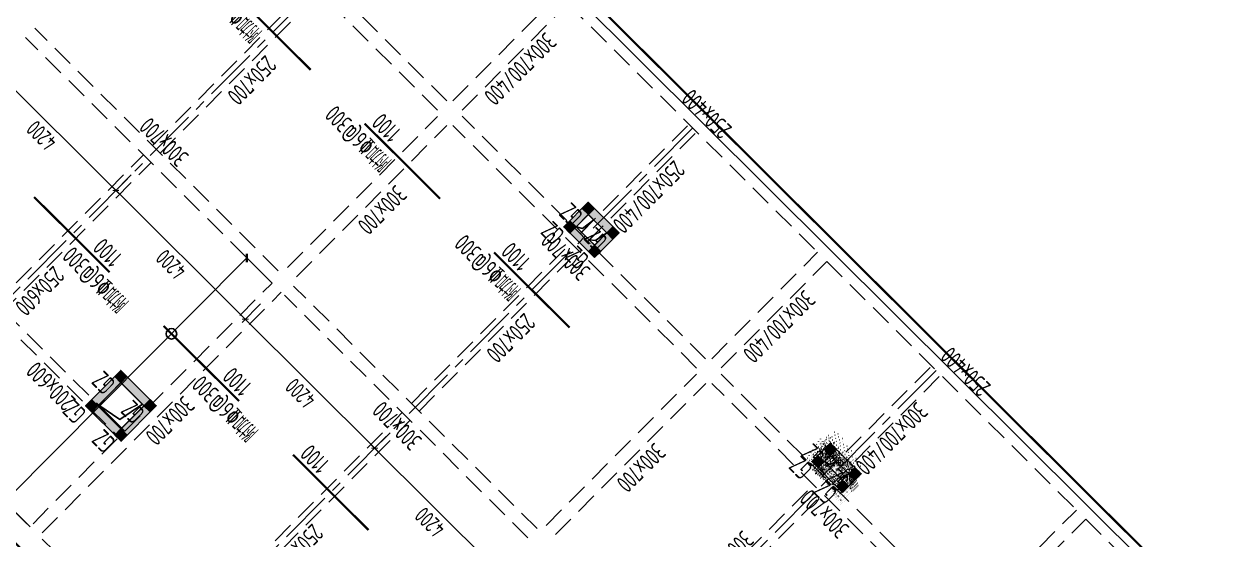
# Model space of a CAD drawing. Extents: x 517450926 to 520131079, y 3499134486 to 3500888201.
# Drawn here: x 518470698 to 518498283, y 3500314484 to 3500326340 of the extents above; entities that cross this region are included whole.
import ezdxf
from ezdxf.enums import TextEntityAlignment as Align

# ---------------------------------------------------------------- set-up
doc = ezdxf.new("R2010")
doc.units = 0
doc.header["$LTSCALE"] = 1000
doc.header["$MEASUREMENT"] = 0
doc.linetypes.add('CENTER', pattern=[2, 1.25, -0.25, 0.25, -0.25])
doc.linetypes.add('DASHED', pattern=[0.75, 0.5, -0.25])
doc.layers.get('0').update_dxf_attribs({"linetype": 'CONTINUOUS'})
doc.layers.get('Defpoints').update_dxf_attribs({"color": 2, "linetype": 'CONTINUOUS'})
for name, color, linetype in [('S_AXIS', 8, 'CENTER'), ('S_AXIS_DIMS', 3, 'CONTINUOUS'), ('S_BEAM', 4, 'DASHED'), ('S_BEAM_SECD_TEXT_HORZ', 9, 'CONTINUOUS'), ('S_BEAM_TEXT_HORZ', 7, 'CONTINUOUS'), ('S_BEAM_TEXT_VERT', 41, 'CONTINUOUS'), ('S_COLU', 2, 'CONTINUOUS'), ('S_COLU_HACH', 15, 'CONTINUOUS'), ('S_COLU_TEXT', 7, 'CONTINUOUS'), ('S_DETL', 7, 'CONTINUOUS'), ('S_DETL_HACH', 254, 'CONTINUOUS'), ('S_FLOR_ENHN', 91, 'DASHED'), ('S_FLOR_TEXT', 51, 'CONTINUOUS'), ('S_HOLE', 201, 'CONTINUOUS'), ('S_PLAN_REIN', 1, 'CONTINUOUS')]:
    doc.layers.add(name, color=color, linetype=linetype)
doc.styles.add('TH-STYLE3', font='tssdeng.shx', dxfattribs={"width": 0.7, "bigfont": 'tssdchn.shx'})
doc.styles.add('样式 1', font='Tssdeng.shx', dxfattribs={"width": 0.7, "bigfont": 'Tssdchn.shx'})
doc.dimstyles.new('TSSD_100_100', dxfattribs={"dimtxt": 375, "dimasz": 100, "dimexe": 100, "dimexo": 0, "dimgap": 125, "dimtad": 1, "dimdec": 1, "dimdsep": 46, "dimtxsty": 'TH-STYLE3', "dimblk": 'ARCHTICK', "dimcen": -100, "dimdle": 100, "dimclrt": 7, "dimadec": 0, "dimazin": 0, "dimtfac": 1, "dimtdec": 1, "dimtix": 1, "dimtmove": 2, "dimatfit": 3, "dimldrblk": 'ARCHTICK', "dimfxl": 500, "dimfxlon": 1, "dimtolj": 1, "dimtzin": 0, "dimarcsym": 0})
doc.dimstyles.new('TSSD_100_100$0', dxfattribs={"dimtxt": 300, "dimasz": 100, "dimexe": 100, "dimexo": 250, "dimgap": 100, "dimtad": 1, "dimdec": 0, "dimzin": 0, "dimdsep": 46, "dimtxsty": 'TH-STYLE3', "dimblk": '_tsdbk', "dimcen": 0, "dimdle": 100, "dimclrt": 7, "dimadec": 1, "dimazin": 0, "dimtfac": 1, "dimtdec": 0, "dimtix": 1, "dimtmove": 2, "dimatfit": 3, "dimldrblk": '_tsdbk', "dimfxl": 1, "dimtolj": 1, "dimtzin": 0, "dimarcsym": 0})
pattern_1 = [(49.99999999999999, (-4138.909421205521, -3263.730762004852), (71.72601826007536, -6.275213498259504), [7.5, -82.5]), (355, (-4138.909421205521, -3263.730762004852), (-13.8751333613, 75.21921337000119), [6, -66]), (100.45144446, (-4132.93225312233, -3264.253695964813), (57.8508846727112, 68.94399909686294), [6.374019199999998, -70.11421119999997]), (46.18420000000002, (-4138.909421205521, -3243.730761528015), (106.7241330671573, -16.55192807930766), [11.25, -123.75]), (96.63563549, (-4130.015746593475, -3245.110092639923), (93.46619456742285, 97.41186007745506), [9.5610342, -105.171376]), (351.1841639899999, (-4138.909421205521, -3243.730761528015), (93.46619450547733, 97.41186002699904), [9, -99.0000001]), (20.99999999999998, (-4128.909420967102, -3248.730761528015), (59.69070521184618, -40.2618890665339), [7.5, -82.5]), (326.0000000000001, (-4128.909420967102, -3248.730761528015), (24.33153319215817, 72.5150045046853), [6, -66]), (71.45144473999999, (-4123.935195684433, -3252.085919380188), (84.02223767299711, 32.25311528063538), [6.374019000000001, -70.1142112]), (37.50000000000001, (-4138.909421205521, -3263.730762004852), (1.215985531729071, 33.28938538313115), [0, -65.19999999999999, 0, -67, 0, -66.25]), (7.499999999999987, (-4138.909421205521, -3263.730762004852), (26.30695374421486, 39.44117118823603), [0, -38.2, 0, -63.7, 0, -25.25]), (327.4999999999999, (-4161.209421157837, -3263.730761528015), (53.38224361724092, -2.255487173437977), [0, -25, 0, -78, 0, -103.5]), (317.5, (-4171.209421157837, -3263.730761528015), (58.31861693423862, 10.01049823323177), [0, -32.49999999999999, 0, -51.79999999999999, 0, -73.49999999999999])]

# ---------------------------------------------------------------- blocks, each defined once
blk = doc.blocks.new('_ArchTick')
at = {"color": 0, "const_width": 0.25}
blk.add_lwpolyline([(-0.5303300858904549, -0.5303300858895454), (0.5303300858904549, 0.5303300858895454)], dxfattribs=at)
blk = doc.blocks.new('*D195')
at = {"layer": 'Defpoints', "color": 0, "transparency": 16777216}
for p in [(518482673.0960352, 3500314566.129418), (518481949.6628475, 3500313838.713251), (518485302.8429189, 3500311963.338534)]:
    blk.add_point(p, dxfattribs=at)
at = {"layer": 'S_AXIS_DIMS', "color": 0, "lineweight": -2, "transparency": 16777216}
for p, q in [((518482302.2443082, 3500314193.235907), (518481879.1465554, 3500313767.80872)), ((518484644.0359697, 3500311159.093216), (518481878.7583163, 3500313909.229543)), ((518484925.7128994, 3500311584.132164), (518484502.6151466, 3500311158.704977))]:
    blk.add_line(p, q, dxfattribs=at)
at = {"layer": 'S_AXIS_DIMS', "color": 0, "lineweight": -2, "transparency": 16777216, "xscale": 100, "yscale": 100, "zscale": 100}
for p, rotation in [((518481949.6628475, 3500313838.713251), 135.1572922653654), ((518484573.1314387, 3500311229.609509), 315.1572922653655)]:
    blk.add_blockref('_ArchTick', p, dxfattribs=dict(at, rotation=rotation))
at = {"layer": 'S_AXIS_DIMS', "color": 7, "transparency": 16777216, "insert": (518483041.0337303, 3500312312.58472), "char_height": 375, "attachment_point": 5, "rotation": 135.1572922653654, "style": 'TH-STYLE3'}
blk.add_mtext('\\A1;3700', dxfattribs=at)
blk = doc.blocks.new('*D196')
at = {"layer": 'Defpoints', "color": 0, "transparency": 16777216}
for p in [(518479489.8351326, 3500317321.412947), (518478766.4019718, 3500316593.996806), (518482467.8254702, 3500314359.728703)]:
    blk.add_point(p, dxfattribs=at)
at = {"layer": 'S_AXIS_DIMS', "color": 0, "lineweight": -2, "transparency": 16777216}
for p, q in [((518479118.9834325, 3500316948.519462), (518478695.8856797, 3500316523.092275)), ((518481815.296813, 3500313561.796243), (518478695.4974406, 3500316664.513098)), ((518482096.9737425, 3500313986.835191), (518481673.8759897, 3500313561.408004))]:
    blk.add_line(p, q, dxfattribs=at)
at = {"layer": 'S_AXIS_DIMS', "color": 0, "lineweight": -2, "transparency": 16777216, "xscale": 100, "yscale": 100, "zscale": 100}
for p, rotation in [((518478766.4019718, 3500316593.996806), 135.1572922653654), ((518481744.3922818, 3500313632.312535), 315.1572922653655)]:
    blk.add_blockref('_ArchTick', p, dxfattribs=dict(at, rotation=rotation))
at = {"layer": 'S_AXIS_DIMS', "color": 7, "transparency": 16777216, "insert": (518480035.0337138, 3500314891.578011), "char_height": 375, "attachment_point": 5, "rotation": 135.1572922653654, "style": 'TH-STYLE3'}
blk.add_mtext('\\A1;4200', dxfattribs=at)
blk = doc.blocks.new('*D197')
at = {"layer": 'Defpoints', "color": 0, "transparency": 16777216}
for p in [(518476511.8448517, 3500320283.097244), (518475788.4116638, 3500319555.681076), (518479489.8351326, 3500317321.412947)]:
    blk.add_point(p, dxfattribs=at)
at = {"layer": 'S_AXIS_DIMS', "color": 0, "lineweight": -2, "transparency": 16777216}
for p, q in [((518476140.9931245, 3500319910.203732), (518475717.8953717, 3500319484.776545)), ((518478837.3065035, 3500316523.480515), (518475717.5071325, 3500319626.197369)), ((518479118.9834332, 3500316948.519463), (518478695.8856804, 3500316523.092276))]:
    blk.add_line(p, q, dxfattribs=at)
at = {"layer": 'S_AXIS_DIMS', "color": 0, "lineweight": -2, "transparency": 16777216, "xscale": 100, "yscale": 100, "zscale": 100}
for p, rotation in [((518475788.4116638, 3500319555.681076), 135.1572922653654), ((518478766.4019725, 3500316593.996807), 315.1572922653655)]:
    blk.add_blockref('_ArchTick', p, dxfattribs=dict(at, rotation=rotation))
at = {"layer": 'S_AXIS_DIMS', "color": 7, "transparency": 16777216, "insert": (518477057.0434053, 3500317853.262281), "char_height": 375, "attachment_point": 5, "rotation": 135.1572922653654, "style": 'TH-STYLE3'}
blk.add_mtext('\\A1;4200', dxfattribs=at)
blk = doc.blocks.new('*D198')
at = {"layer": 'Defpoints', "color": 0, "transparency": 16777216}
for p in [(518473533.8545167, 3500323244.781491), (518472810.4213538, 3500322517.365348), (518476511.8448517, 3500320283.097244)]:
    blk.add_point(p, dxfattribs=at)
at = {"layer": 'S_AXIS_DIMS', "color": 0, "lineweight": -2, "transparency": 16777216}
for p, q in [((518473163.0028145, 3500322871.888004), (518472739.9050615, 3500322446.460816)), ((518475859.3161955, 3500319485.164784), (518472739.5168226, 3500322587.88164)), ((518476140.993125, 3500319910.203732), (518475717.8953719, 3500319484.776546))]:
    blk.add_line(p, q, dxfattribs=at)
at = {"layer": 'S_AXIS_DIMS', "color": 0, "lineweight": -2, "transparency": 16777216, "xscale": 100, "yscale": 100, "zscale": 100}
for p, rotation in [((518472810.4213538, 3500322517.365348), 135.1572922653654), ((518475788.4116642, 3500319555.681077), 315.1572922653655)]:
    blk.add_blockref('_ArchTick', p, dxfattribs=dict(at, rotation=rotation))
at = {"layer": 'S_AXIS_DIMS', "color": 7, "transparency": 16777216, "insert": (518474079.0530958, 3500320814.946552), "char_height": 375, "attachment_point": 5, "rotation": 135.1572922653654, "style": 'TH-STYLE3'}
blk.add_mtext('\\A1;4200', dxfattribs=at)
blk = doc.blocks.new('*D199')
at = {"layer": 'Defpoints', "color": 0, "transparency": 16777216}
for p in [(518470555.8642349, 3500326206.465788), (518469832.431046, 3500325479.049619), (518473533.8545167, 3500323244.781491)]:
    blk.add_point(p, dxfattribs=at)
at = {"layer": 'S_AXIS_DIMS', "color": 0, "lineweight": -2, "transparency": 16777216}
for p, q in [((518470185.0125067, 3500325833.572274), (518469761.9147539, 3500325408.145087)), ((518472881.325886, 3500322446.849057), (518469761.526515, 3500325549.56591)), ((518473163.0028155, 3500322871.888005), (518472739.9050627, 3500322446.460818))]:
    blk.add_line(p, q, dxfattribs=at)
at = {"layer": 'S_AXIS_DIMS', "color": 0, "lineweight": -2, "transparency": 16777216, "xscale": 100, "yscale": 100, "zscale": 100}
for p, rotation in [((518469832.431046, 3500325479.049619), 135.1572922653654), ((518472810.4213548, 3500322517.365349), 315.1572922653655)]:
    blk.add_blockref('_ArchTick', p, dxfattribs=dict(at, rotation=rotation))
at = {"layer": 'S_AXIS_DIMS', "color": 7, "transparency": 16777216, "insert": (518471101.0627873, 3500323776.630824), "char_height": 375, "attachment_point": 5, "rotation": 135.1572922653654, "style": 'TH-STYLE3'}
blk.add_mtext('\\A1;4200', dxfattribs=at)
blk = doc.blocks.new('_tsdbk')
blk.add_line((-1, 0), (0, 0))
at = {"const_width": 0.5}
blk.add_lwpolyline([(-0.7000000000000001, -0.7000000000000001), (0.7000000000000001, 0.7000000000000001)], dxfattribs=at)
blk = doc.blocks.new('*D392')
at = {"layer": 'Defpoints', "color": 0, "transparency": 16777216}
for p in [(518475825.2926278, 3500320965.890356), (518476587.2599518, 3500320208.095027), (518471016.4723403, 3500314606.637789)]:
    blk.add_point(p, dxfattribs=at)
at = {"layer": 'S_FLOR_TEXT', "color": 0, "lineweight": -2, "transparency": 16777216}
for p, q in [((518470325.0213165, 3500315435.337642), (518475754.7763276, 3500320894.985833)), ((518476409.9986439, 3500320384.385777), (518475754.3881044, 3500321036.406656)), ((518470839.2110324, 3500314782.928539), (518470183.600493, 3500315434.949418))]:
    blk.add_line(p, q, dxfattribs=at)
at = {"layer": 'S_FLOR_TEXT', "color": 0, "lineweight": -2, "transparency": 16777216, "xscale": 100, "yscale": 100, "zscale": 100}
for p, rotation in [((518475825.2926278, 3500320965.890356), 45.15728582475018), ((518470254.5050163, 3500315364.433118), 225.1572858247502)]:
    blk.add_blockref('_tsdbk', p, dxfattribs=dict(at, rotation=rotation))
blk = doc.blocks.new('A$C04C438BD')
at = {"layer": 'S_COLU_HACH'}
blk.add_hatch(color=256, dxfattribs=at).paths.add_polyline_path([(0, 200), (200, 200), (200, 0), (0, 0)])
at = {"layer": 'S_COLU'}
blk.add_lwpolyline([(0, 200), (200, 200), (200, 0), (0, 0)], close=True, dxfattribs=at)
at = {"layer": 'S_COLU_TEXT', "style": 'TH-STYLE3', "width": 0.65}
blk.add_text('GZ', height=420, dxfattribs=at).set_placement((70, 270))
blk = doc.blocks.new('A$C764F1892')
at = {"layer": 'S_DETL_HACH'}
h = blk.add_hatch(dxfattribs=at)
h.set_pattern_fill('AR-CONC', color=256, scale=10)
h.set_pattern_definition(pattern_1)
h.paths.add_polyline_path([(93600.50008749962, 52528.98078536987), (93600.5000860691, 53678.98078536987), (92450.50008702278, 53678.98078584671), (92450.50008773804, 52528.98078489304)])
h.paths.add_polyline_path([(93400.50008749962, 52728.98078536987), (92650.50008749962, 52728.98078489304), (92650.5000872612, 53478.98078536987), (93400.5000872612, 53478.98078489304)], flags=16)
h = blk.add_hatch(dxfattribs=at)
h.set_pattern_fill('AR-CONC', color=256, scale=10)
h.set_pattern_definition(pattern_1)
h.paths.add_polyline_path([(80850.27255129814, 42204.11274814606), (80850.49997878075, 42804.10592746735), (79850.4999833107, 42804.12271356583), (79850.272554636, 42204.12953329086)])
h.paths.add_polyline_path([(80650.95108866692, 42404.12103414536), (80050.272554636, 42404.12103414536), (80050.49998354912, 42604.12103414536), (80650.4999806881, 42604.12103414536)], flags=16)
h = blk.add_hatch(dxfattribs=at)
h.set_pattern_fill('AR-CONC', color=256, scale=10)
h.set_pattern_definition(pattern_1)
h.paths.add_polyline_path([(88699.82115483284, 42204.11266708374), (88700.49996209145, 43004.10592317581), (87700.4999666214, 43004.12270879745), (87699.82115840912, 42204.12945222855)])
h.paths.add_polyline_path([(88500.4996919632, 42404.12095308304), (87899.8211581707, 42404.1209526062), (87900.49996614456, 42804.1210308075), (88500.49996352196, 42804.1210308075)], flags=16)
at = {"layer": 'S_DETL'}
for points in [[(93600.5000860691, 53678.98078536987), (92450.50008702278, 53678.98078584671), (92450.50008773804, 52528.98078489304), (93600.50008749962, 52528.98078536987)], [(93400.5000872612, 53478.98078489304), (92650.5000872612, 53478.98078536987), (92650.50008749962, 52728.98078489304), (93400.50008749962, 52728.98078536987)], [(79850.4999833107, 42804.12271356583), (79850.272554636, 42204.12953329086), (80850.27255129814, 42204.11274814606), (80850.49997878075, 42804.10592746735)], [(87700.4999666214, 43004.12270879745), (87699.82115840912, 42204.12945222855), (88699.82115483284, 42204.11266708374), (88700.49996209145, 43004.10592317581)], [(87899.8211581707, 42404.1209526062), (87900.49996614456, 42804.1210308075), (88500.49996352196, 42804.1210308075), (88500.4996919632, 42404.12095308304)], [(80050.272554636, 42404.12103414536), (80050.49998354912, 42604.12103414536), (80650.4999806881, 42604.12103414536), (80650.95108866692, 42404.12103414536)]]:
    blk.add_lwpolyline(points, close=True, dxfattribs=at)
at = {"layer": 'S_COLU'}
for p in [(92450.50008749962, 53478.98078584671), (93400.50009799004, 53478.30263996124), (92450.50008749962, 52528.98078584671), (93400.50009799004, 52528.30263996124), (87700.49996614456, 42804.12270879745), (88500.49997353554, 42803.42777729034), (79850.4999833107, 42604.12271308899), (80650.49999046326, 42603.42778158188), (79850.49998307228, 42204.11998128891), (80650.49999022484, 42203.42504930496), (87700.48989605904, 42204.12559080124), (88500.48990273476, 42203.43065929413)]:
    blk.add_blockref('A$C04C438BD', p, dxfattribs=at)

msp = doc.modelspace()

# ---------------------------------------------------------------- linework, layer by layer
at = {"layer": 'S_AXIS'}
for p, q in [((518467963.0675403, 3500317643.323621), (518480127.1278412, 3500329874.355149)), ((518473919.0481562, 3500311719.955076), (518486083.1084579, 3500323950.98661)), ((518479520.5057986, 3500306149.168313), (518491860.8595045, 3500318557.458517))]:
    msp.add_line(p, q, dxfattribs=at)
at = {"layer": 'S_BEAM', "linetype": 'Continuous'}
msp.add_line((518453324.2444727, 3500356883.065629), (518506821.7132415, 3500303678.523201), dxfattribs=at)
at = {"layer": 'S_BEAM'}
for p, q in [((518480424.5284598, 3500324571.850774), (518474823.0704944, 3500330142.637852)), ((518480212.9795836, 3500324359.137181), (518474611.5216174, 3500329929.924258)), ((518473656.7727408, 3500323545.640449), (518477323.6199421, 3500327232.67608)), ((518473834.0340689, 3500323369.349719), (518477500.8812703, 3500327056.385349)), ((518480565.9474333, 3500324572.237116), (518482998.7613652, 3500327018.445305)), ((518480778.6610268, 3500324360.68824), (518483211.4749588, 3500326806.896429)), ((518483211.474959, 3500326806.896429), (518488954.741964, 3500321095.076785)), ((518476546.1323732, 3500320672.101542), (518470944.674413, 3500326242.888626)), ((518476334.5834967, 3500320459.387949), (518470733.1255369, 3500326030.175033)), ((518476758.069516, 3500320743.394338), (518480213.3659539, 3500324217.71448)), ((518486380.5090818, 3500318648.482236), (518480779.051116, 3500324219.269314)), ((518476970.7831096, 3500320531.845461), (518480426.0795475, 3500324006.165604)), ((518486168.9602055, 3500318435.768643), (518480567.5022392, 3500324006.55572)), ((518483491.1494403, 3500321522.021134), (518485994.4777952, 3500324039.131975)), ((518483668.4107683, 3500321345.730404), (518486171.7391232, 3500323862.841244)), ((518467874.4368764, 3500317731.468986), (518473445.2238587, 3500323332.92685)), ((518468051.6982043, 3500317555.178256), (518473622.4851865, 3500323156.636118)), ((518479612.7533593, 3500317622.271909), (518483279.6005636, 3500321309.30754)), ((518479790.0146874, 3500317445.981178), (518483456.8618923, 3500321133.016811)), ((518486521.9280326, 3500318648.868595), (518488954.741964, 3500321095.076785)), ((518486734.6416264, 3500318437.319718), (518489167.4555577, 3500320883.527907)), ((518489167.4555579, 3500320883.527908), (518494910.727598, 3500315171.703256)), ((518470763.7965149, 3500314857.930085), (518465162.3385557, 3500320428.717168)), ((518470905.2173427, 3500314858.318317), (518476405.488055, 3500320388.871681)), ((518482502.1129881, 3500314748.732998), (518476900.6550288, 3500320319.520082)), ((518471117.9309359, 3500314646.769441), (518476618.2016487, 3500320177.322805)), ((518482290.5641118, 3500314536.019405), (518476689.1061523, 3500320106.806489)), ((518470237.7032536, 3500319753.218715), (518473020.7061001, 3500316985.454249)), ((518470096.6706692, 3500319611.409652), (518472879.673516, 3500316843.645187)), ((518489074.8816199, 3500315968.862785), (518491578.2104983, 3500318485.973134)), ((518482714.0501342, 3500314820.025796), (518486169.346572, 3500318294.345939)), ((518492336.4947161, 3500312725.108713), (518486735.0317376, 3500318295.900776)), ((518489287.5952066, 3500315757.313901), (518491790.9240491, 3500318274.424214)), ((518482926.7637278, 3500314608.47692), (518486382.0601661, 3500318082.797062)), ((518492124.9458397, 3500312512.39512), (518486523.4828608, 3500318083.187182)), ((518473830.4174919, 3500311808.100442), (518479401.2044743, 3500317409.558306)), ((518474007.6788201, 3500311631.809711), (518479578.4658024, 3500317233.267575)), ((518485196.4847478, 3500312069.11434), (518488863.3327003, 3500315756.149235)), ((518485409.1983341, 3500311857.565456), (518489076.0462872, 3500315544.600351)), ((518492477.9136652, 3500312725.495067), (518494910.7275979, 3500315171.703256)), ((518492690.6272587, 3500312513.94619), (518495123.4411916, 3500314960.154379)), ((518495123.4411915, 3500314960.154378), (518500866.7032212, 3500309248.339683)), ((518476719.7771305, 3500308934.561539), (518471118.3191707, 3500314505.348624))]:
    msp.add_line(p, q, dxfattribs=at)
at = {"layer": 'S_FLOR_ENHN', "linetype": 'ByBlock', "const_width": 50}
msp.add_lwpolyline([(518492497.9764431, 3500292537.58231), (518460910.0078029, 3500323952.590466), (518466833.3945519, 3500329908.552974), (518445632.9214733, 3500350992.942387), (518452543.5181605, 3500357941.586497), (518506962.7458335, 3500303820.332272), (518500052.1492018, 3500296871.68821), (518498421.3499807, 3500298493.55797)], close=True, dxfattribs=at)
at = {"layer": 'S_FLOR_TEXT'}
msp.add_circle((518474090.9385314, 3500319221.987847), 119.9999551789678, dxfattribs=at)
at = {"layer": 'S_HOLE'}
for points in [[(518483526.4075639, 3500321557.473378), (518483402.0130031, 3500321681.186814), (518483684.078226, 3500321964.804993), (518483808.4727868, 3500321841.091557)], [(518483827.4401501, 3500321258.089099), (518483703.6688915, 3500321381.182646), (518483985.7341149, 3500321664.800826), (518484109.5053735, 3500321541.707279)], [(518472949.8015163, 3500317055.970594), (518472418.0175329, 3500317584.842785), (518472929.3594507, 3500318098.999981), (518473461.1434341, 3500317570.127789)], [(518489109.3629327, 3500316287.156994), (518489251.1723864, 3500316146.124021), (518489392.0498142, 3500316287.777072), (518489250.2403605, 3500316428.810046)], [(518489534.7901174, 3500315864.059244), (518489463.8062248, 3500315934.654463), (518489604.7611439, 3500316076.385432), (518489675.7450365, 3500316005.790213)]]:
    msp.add_lwpolyline(points, close=True, dxfattribs=at)
for points in [[(518483808.472787, 3500321841.091556), (518483550.6478778, 3500321643.684873), (518483402.0483934, 3500321681.222399)], [(518484109.5407735, 3500321541.742874), (518483843.308128, 3500321366.291126), (518483703.6688918, 3500321381.182647)], [(518473425.2952462, 3500317605.779691), (518472901.6656429, 3500317252.81653), (518472418.0175329, 3500317584.842785)], [(518489392.3659003, 3500316287.773035), (518489241.2054758, 3500316215.005866), (518489109.3628542, 3500316287.156916)], [(518489675.6675463, 3500316005.712296), (518489538.178296, 3500315917.812986), (518489463.8062244, 3500315934.654462)]]:
    msp.add_lwpolyline(points, dxfattribs=at)
at = {"layer": 'S_PLAN_REIN', "const_width": 50}
for points in [[(518475556.1964477, 3500327015.446102), (518477293.3586214, 3500325287.79579)], [(518478534.1867675, 3500324053.761817), (518480271.3489412, 3500322326.111506)], [(518470930.9194018, 3500322364.703835), (518472668.0815755, 3500320637.053524)], [(518481512.1770637, 3500321092.077561), (518483249.3392374, 3500319364.427249)], [(518473908.9097227, 3500319403.01955), (518475646.0718964, 3500317675.369239)], [(518476886.900019, 3500316441.335294), (518478624.0621927, 3500314713.684982)]]:
    msp.add_lwpolyline(points, dxfattribs=at)

# ---------------------------------------------------------------- block references
at = {"layer": 'S_DETL', "rotation": 135.1572922454761}
msp.add_blockref('A$C764F1892', (518576333.8077895, 3500289621.09769), dxfattribs=at)

# ---------------------------------------------------------------- texts
at = {"layer": 'S_BEAM_SECD_TEXT_HORZ', "linetype": 'Continuous', "width": 0.7}
for s, rotation, style, p in [('250x700', 225.1572978134186, '样式 1', (518475801.3190941, 3500325185.511382)), ('250x400', 135.1572881541092, 'TH-STYLE3', (518486544.6945355, 3500324415.113958)), ('250x700/400', 225.1572978134186, '样式 1', (518484933.1859275, 3500322503.819401)), ('250x600', 225.1572978134186, '样式 1', (518470919.819376, 3500320344.144188)), ('250x700', 225.1572978134186, '样式 1', (518481757.2997126, 3500319262.142841)), ('250x400', 135.1572881541092, 'TH-STYLE3', (518492500.6776524, 3500318491.742933)), ('200x600', 135.1572881541092, 'TH-STYLE3', (518471454.6182541, 3500318158.02438)), ('300x700/400', 225.1572978134186, '样式 1', (518490516.9183509, 3500316950.660788)), ('250x600', 225.1572978134186, '样式 1', (518476875.7999918, 3500314420.775644)), ('300x700', 225.1572978134186, '样式 1', (518486777.3333547, 3500314269.596536))]:
    msp.add_text(s, height=400, rotation=rotation, dxfattribs=dict(at, style=style)).set_placement(p, align=Align.CENTER)
at = {"layer": 'S_BEAM_TEXT_HORZ', "linetype": 'Continuous', "style": 'TH-STYLE3', "width": 0.7}
for p in [(518474056.5660467, 3500323770.368466), (518483297.7124474, 3500321150.252716), (518479419.3163422, 3500317250.50346), (518489253.6930628, 3500315226.884172)]:
    msp.add_text('300x700', height=400, rotation=135.1572881541092, dxfattribs=at).set_placement(p, align=Align.CENTER)
at = {"layer": 'S_BEAM_TEXT_VERT', "linetype": 'Continuous', "style": '样式 1', "width": 0.7}
for s, p in [('300x700/400', (518481972.9217429, 3500325447.874566)), ('300x700', (518478797.0355326, 3500322206.198042)), ('300x700/400', (518487928.9023423, 3500319524.506044)), ('300x700', (518473915.5385569, 3500317364.828592)), ('300x700', (518484753.0161511, 3500316282.829501))]:
    msp.add_text(s, height=400, rotation=225.1572978134186, dxfattribs=at).set_placement(p, align=Align.CENTER)
at = {"layer": 'S_FLOR_TEXT', "style": 'TH-STYLE3', "width": 0.7}
for s, p in [('附加%%1326@300', (518476197.5011251, 3500326166.408042)), ('附加%%1326@300', (518479175.4914449, 3500323204.723758)), ('1100', (518479400.1438766, 3500323874.586576)), ('附加%%1326@300', (518482153.4817411, 3500320243.039502)), ('附加%%1326@300', (518473135.1524562, 3500319961.29502)), ('1100', (518472985.1721094, 3500321003.739358)), ('1100', (518482378.1341728, 3500320912.902319)), ('1100', (518475967.4755092, 3500318037.76561)), ('附加%%1326@300', (518476113.1427769, 3500316999.610734)), ('1100', (518477752.8571281, 3500316262.160052))]:
    msp.add_text(s, height=400, rotation=135.1572881541092, dxfattribs=at).set_placement(p)

# ---------------------------------------------------------------- dimensions: what is measured, and where the dimension line sits
at = {"layer": 'S_AXIS_DIMS'}
for base, p1, p2, angle, picture, middle in [((518469832.431046, 3500325479.049619), (518473533.8545167, 3500323244.781491), (518470555.8642351, 3500326206.465788), 135.1572922653654, '*D199', (518471101.0627873, 3500323776.630824)), ((518472810.4213538, 3500322517.365348), (518476511.8448517, 3500320283.097244), (518473533.8545167, 3500323244.781491), 135.1572922653654, '*D198', (518474079.0530958, 3500320814.946552)), ((518475788.4116638, 3500319555.681076), (518479489.8351324, 3500317321.412947), (518476511.8448517, 3500320283.097244), 135.1572922653654, '*D197', (518477057.0434053, 3500317853.262281)), ((518478766.4019718, 3500316593.996806), (518482467.82547, 3500314359.728703), (518479489.8351324, 3500317321.412947), 135.1572922653654, '*D196', (518480035.0337138, 3500314891.578011)), ((518481949.6628475, 3500313838.713251), (518485302.8429187, 3500311963.338535), (518482673.0960349, 3500314566.129418), 135.1572922653648, '*D195', (518483041.0337303, 3500312312.58472))]:
    dim = msp.add_linear_dim(base=base, p1=p1, p2=p2, angle=angle, dimstyle='TSSD_100_100', dxfattribs=at)
    dim.commit()
    dim.dimension.update_dxf_attribs({"geometry": picture, "text_midpoint": middle})
at = {"layer": 'S_FLOR_TEXT'}
dim = msp.add_aligned_dim(p1=(518471016.4723402, 3500314606.637789), p2=(518476587.2599519, 3500320208.095027), distance=1074.6385270216663, text=' ', dimstyle='TSSD_100_100$0', dxfattribs=at)
dim.commit()
dim.dimension.update_dxf_attribs({"geometry": '*D392', "text_midpoint": (518473039.8988221, 3500318165.161737)})

doc.saveas('drawing.dxf')
